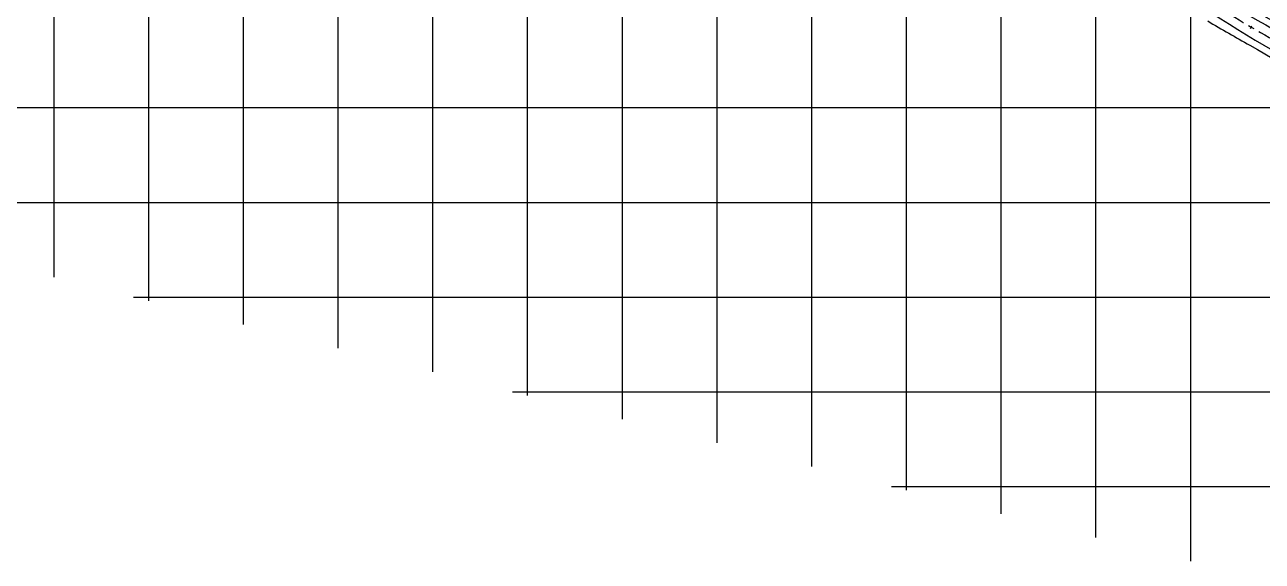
# Model space of a CAD drawing. Extents: x 271592 to 276472, y 5017148 to 5019400.
# Drawn here: x 272669 to 273976, y 5017721 to 5018288 of the extents above; entities that cross this region are included whole.
import ezdxf

# ---------------------------------------------------------------- set-up
doc = ezdxf.new("R2010")
doc.units = 0
doc.header["$LTSCALE"] = 25.4
doc.header["$MEASUREMENT"] = 0
doc.linetypes.add('CENTER', pattern=[2, 1.25, -0.25, 0.25, -0.25])
doc.layers.get('0').update_dxf_attribs({"linetype": 'CONTINUOUS'})
for name, color, linetype in [('CL', 1, 'CENTER'), ('EP', 6, 'CONTINUOUS'), ('GRID', 15, 'CONTINUOUS'), ('STA_LBL', 4, 'CONTINUOUS')]:
    doc.layers.add(name, color=color, linetype=linetype)

# ---------------------------------------------------------------- blocks, each defined once
blk = doc.blocks.new('STA_TIC')
blk.add_line((0, -0.04165), (0, 0.04165))

msp = doc.modelspace()

# ---------------------------------------------------------------- linework, layer by layer
at = {"layer": 'CL'}
msp.add_arc((274598.7, 5019361.9), 1250, 237.5856, 252.9913, dxfattribs=at)
at = {"layer": 'EP'}
for centre, radius, start, end in [((274581.6, 5019365.4), 1227.5, 238.3967, 253.8024), ((274581.6, 5019365.4), 1235, 238.3928, 253.7984), ((274615.8, 5019358), 1265, 236.792, 252.1976), ((274575.2, 5019385.3), 1276, 238.9948, 241.3068), ((274615.8, 5019358), 1272.5, 239.1102, 252.2014)]:
    msp.add_arc(centre, radius, start, end, dxfattribs=at)
at = {"layer": 'GRID'}
for p, q in [((272700, 5018021), (272700, 5019199.6)), ((272800, 5017996), (272800, 5019174.6)), ((272900, 5017971), (272900, 5019149.6)), ((273000, 5017946), (273000, 5019124.6)), ((273100, 5017921), (273100, 5019099.6)), ((273200, 5017896), (273200, 5019074.6)), ((273300, 5017871), (273300, 5019049.6)), ((273400, 5017846), (273400, 5019024.6)), ((273500, 5017821), (273500, 5018999.6)), ((273600, 5017796), (273600, 5018974.6)), ((273700, 5017771), (273700, 5018949.6)), ((273800, 5017746), (273800, 5018924.6)), ((273900, 5017721), (273900, 5018899.6)), ((271984, 5018200), (276471.7, 5018200)), ((272384, 5018100), (276371.6, 5018100)), ((272784, 5018000), (276349.8, 5018000)), ((273184, 5017900), (276391.8, 5017900)), ((273584, 5017800), (276412.8, 5017800))]:
    msp.add_line(p, q, dxfattribs=at)

# ---------------------------------------------------------------- block references
at = {"layer": 'STA_LBL', "xscale": 36.014405762304925, "yscale": 36.014405762304925, "zscale": 36.014405762304925, "rotation": 329.47919980332074}
msp.add_blockref('STA_TIC', (273963.9, 5018285), dxfattribs=at)

doc.saveas('drawing.dxf')
